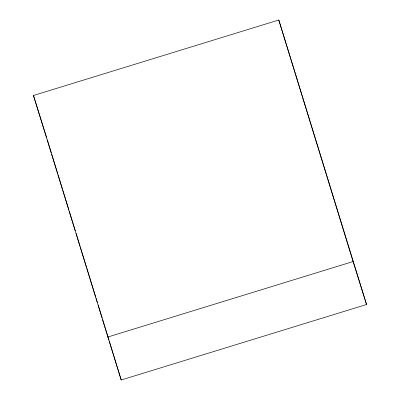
<?xml version="1.0" encoding="UTF-8"?>
<svg xmlns="http://www.w3.org/2000/svg" width="400" height="400" viewBox="0 0 400 400"><rect width="100%" height="100%" fill="white"/><g stroke="black" fill="none" stroke-linecap="round" stroke-linejoin="round"><path stroke-width="0.6" d="M33.455 95.495L278.795 20L366.545 304.505L121.205 380L33.455 95.495L46.55 137.275M107.745 337.045L353.08 261.55L366.545 304.505M278.795 20L353.08 261.55M47.285 139.645L51.32 152.765M51.685 153.96L57.74 173.64M58.105 174.835L62.51 189.15M62.875 190.34L68.93 210.02M69.295 211.215L75.35 230.895M76.085 233.28L80.12 246.405M80.485 247.595L86.54 267.28M86.905 268.47L95.71 297.1M96.075 298.29L97.36 302.465M98.095 304.85L102.13 317.975M102.495 319.165L108.915 340.04M109.285 341.235L121.205 380"/></g></svg>
